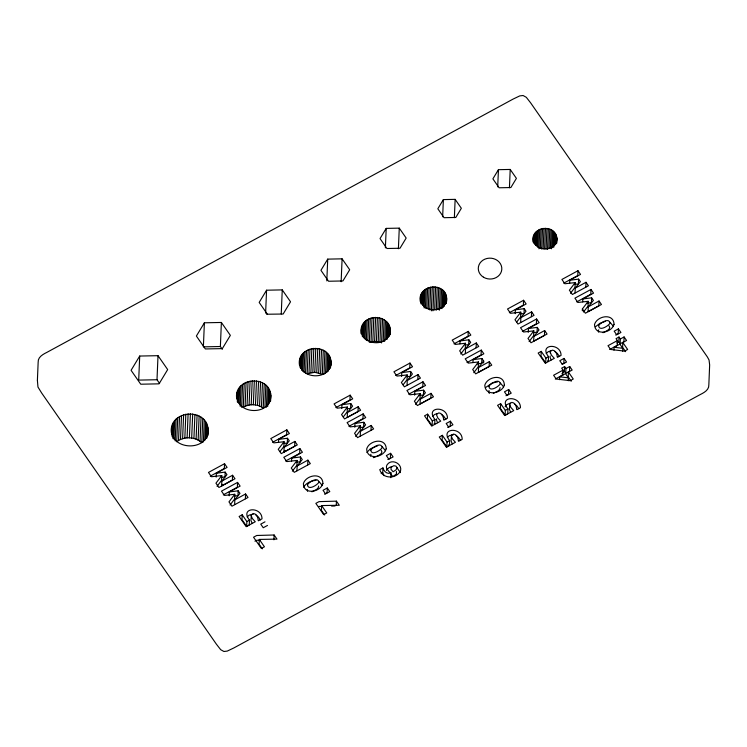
<?xml version="1.0" encoding="UTF-8"?>
<svg xmlns="http://www.w3.org/2000/svg" width="747" height="747" viewBox="0 0 747 747"><rect width="100%" height="100%" fill="white"/><g stroke="black" fill="none" stroke-linecap="round" stroke-linejoin="round"><path stroke-width="1.12" d="M171.614 428.339C169.513 450.786 208.684 452.215 208.142 429.637C207.096 407.087 168.084 409.954 171.427 432.915M236.911 394.211C234.95 415.061 271.329 416.387 270.825 395.424C269.798 374.294 233.279 377.291 236.715 398.795M299.706 360.745C297.894 379.99 331.472 381.213 331.005 361.865C329.997 342.154 295.98 345.282 299.51 365.33M420.552 297.194C419.048 313.226 447.033 314.244 446.641 298.118C445.651 281.264 416.677 284.663 420.365 301.769M533.405 237.602C532.051 252.038 557.234 252.953 556.879 238.433C555.889 222.998 529.455 226.556 533.209 242.177M139.708 356.048L131.08 370.316L140.744 384.21L159.046 383.837L167.673 369.578L158.009 355.684L139.708 356.048L138.699 380.102L157.001 379.737L159.578 383.444M157.001 379.737L158.009 355.684M171.67 434.698L171.978 426.322M172.184 434.67L172.613 424.361M172.174 436.696L172.268 434.409M172.949 436.239L173.528 422.494M172.959 438.62L173.052 436.332M173.92 439.077L174.695 420.748M175.19 440.907L176.096 419.151M177.721 417.713L176.712 441.766C183.921 436.183 194.976 436.584 201.765 442.663L202.773 418.609M178.533 440.534L179.541 416.481M180.503 439.507L181.512 415.453M182.613 438.713L183.622 414.66M184.826 438.162L185.835 414.109M187.095 437.863L188.104 413.81M189.393 437.817L190.401 413.763M191.68 438.022L192.689 413.969M193.921 438.489L194.93 414.436M196.088 439.199L197.096 415.145M198.132 440.142L199.141 416.088M204.389 322.807L196.377 336.047L205.35 348.952L222.335 348.606L230.356 335.366L221.383 322.461L204.389 322.807L203.38 346.86L220.374 346.515L222.298 349.279M200.037 441.3L201.046 417.246M203.38 441.916L204.295 420.15M204.827 440.179L205.593 421.85M206.013 438.573L206.639 423.68M206.984 437.938L207.414 425.603M207.591 435.622L207.918 427.601M207.899 435.37L208.142 429.637M220.374 346.515L221.383 322.461M216.182 477.081L216.341 473.234L227.097 467.389L224.53 463.71L208.469 472.431L211.457 476.735L221.756 475.568L221.56 480.386L217.041 486.297M221.822 481.105L232.569 475.26L232.373 480.078L221.616 485.914L221.822 481.105L226.948 474.653L225.164 472.104L216.341 473.234M224.53 463.71L224.333 468.518L210.28 476.147M225.164 472.104L224.968 476.913L221.654 477.333M229.198 495.793L229.357 491.937L240.114 486.101L237.546 482.413L221.485 491.143L224.474 495.438L234.773 494.281L234.577 499.089L230.057 505.009M236.995 398.076L237.238 392.343M237.35 401.979L237.835 390.532M238.106 402.54L238.676 388.795M234.633 504.627L234.838 499.818L239.964 493.365L238.181 490.807L229.357 491.937M239.087 403.212L239.759 387.17M240.207 406.303L241.066 385.685M237.546 482.413L237.35 487.231L223.297 494.859M238.181 490.807L237.985 495.625L234.67 496.045M241.617 407.264L242.579 384.36M244.26 383.211L243.251 407.264C249.33 403.66 257.426 403.95 263.224 407.974L264.233 383.921M245.091 406.312L246.099 382.259M242.187 514.804L241.981 519.613L246.659 526.346L249.283 524.917L249.489 520.108C239.208 507.176 262.057 506.064 262.01 518.838L258.462 520.771L258.182 520.37C258.126 517.568 256.632 513.703 253.382 513.553L251.384 514.711L251.141 515.654L252.355 518.549L255.269 521.761L246.211 526.682L239.115 516.476L242.187 514.804L246.865 521.537L246.659 526.346M247.052 405.574L248.06 381.521M249.096 405.061L250.105 381.007M245.389 498.781L245.586 493.972L234.838 499.818M251.207 404.781L252.215 380.727M253.336 404.734L254.344 380.681M255.465 404.93L256.473 380.877M251.347 515.673L250.936 520.463L252.15 523.358M257.547 405.36L258.555 381.306M259.554 406.023L260.563 381.969M261.459 406.891L262.468 382.837M265.615 313.114L266.567 290.209L282.254 289.892L290.536 301.797L283.141 314.029L266.679 314.235M259.312 539.427L264.438 546.795L261.366 548.466L253.541 537.224L256.735 535.487L274.121 534.992L276.997 539.119L259.312 539.427L259.106 544.236L262.318 548.84M264.924 406.947L265.839 385.191M266.39 407.236L267.249 386.619M267.687 406.527L268.453 388.197M268.845 403.641L269.424 389.897M269.723 401.989L270.153 391.68M270.33 400.411L270.619 393.538M270.582 401.158L270.825 395.424M281.245 313.945L282.254 289.892M273.925 539.801L274.121 534.992M278.528 442.261L278.65 439.376L289.397 433.54L286.839 429.852L270.778 438.582L273.766 442.878L284.065 441.72L283.869 446.529L279.994 451.608M284.121 447.257L294.878 441.412L294.682 446.22L283.925 452.066L284.121 447.257L289.257 440.805L287.474 438.246L278.65 439.376M286.839 429.852L286.633 434.661L272.58 442.299M287.474 438.246L287.278 443.055L283.963 443.485M291.545 460.974L291.666 458.088L302.414 452.243L299.855 448.564L283.795 457.295L286.783 461.59L297.082 460.432L296.886 465.241L292.357 471.161M299.771 364.751L300.005 359.018M300.126 367.655L300.555 357.346M300.808 368.346L301.33 355.74M296.942 470.778L297.138 465.969L302.274 459.517L300.49 456.959L291.666 458.088M301.667 370.279L302.339 354.246M302.778 371.194L303.543 352.873M299.855 448.564L299.65 453.373L285.597 461.011M300.49 456.959L300.294 461.767L296.979 462.197M304.066 372.258L304.935 351.641M305.532 373.491L306.485 350.586M308.184 349.708L307.176 373.761L314.786 372.305L322.284 374.303L323.292 350.25M308.987 373.08L309.996 349.026M310.873 372.604L311.882 348.55M307.699 464.933L307.895 460.124L297.138 465.969M312.825 372.342L313.833 348.289M314.786 372.305L315.794 348.251M316.756 372.492L317.764 348.438M318.68 372.884L319.688 348.83M320.528 373.491L321.537 349.437M326.812 280.881L327.718 259.125L342.098 258.835L349.689 269.751L342.91 280.956L328.531 281.245L320.939 270.33L327.718 259.125M323.965 374.154L324.926 351.239M325.543 373.033L326.411 352.407M326.943 372.062L327.709 353.733M321.621 505.57L326.747 512.946L323.675 514.618L315.85 503.366L319.044 501.629L336.43 501.144L339.297 505.261L321.621 505.57L321.415 510.388L324.628 514.991M328.148 371.222L328.82 355.189M329.194 369.354L329.716 356.758M330.006 367.571L330.389 358.411M330.482 368.14L330.818 360.119M330.856 365.899L331.005 361.865M327.279 487.987L329.791 491.591L325.552 493.898L323.04 490.293L327.279 487.987L327.083 492.805L324.534 494.187M341.136 281.74L342.098 258.835M336.271 504.991L336.43 501.144M341.79 408.544L341.958 404.697L352.705 398.851L350.147 395.163L334.086 403.894L337.074 408.189L347.374 407.031L347.178 411.849L343.303 416.919M347.43 412.568L347.234 417.377L357.99 411.532L358.187 406.723L347.43 412.568L352.565 406.116L350.782 403.557L341.958 404.697M350.147 395.163L349.951 399.981L335.889 407.61M350.782 403.557L350.586 408.376L347.271 408.796M354.806 427.256L354.974 423.4L365.722 417.564L363.163 413.875L347.103 422.606L350.091 426.901L360.39 425.743L360.194 430.552L355.665 436.472M361.231 333.9C357.561 311.863 394.556 312.517 390.009 334.32M361.38 333.451L361.623 327.728M361.763 333.05L362.052 326.178M362.22 336.131L362.697 324.684M362.977 337.018L363.546 323.274M363.92 338.008L364.592 321.976M360.25 436.089L360.446 431.28L365.582 424.828L363.798 422.27L354.974 423.4M365.05 339.129L365.815 320.799M363.163 413.875L362.958 418.684L348.905 426.322M366.329 340.399L367.197 319.781M363.798 422.27L363.602 427.079L359.186 427.648M367.795 340.679L368.71 318.913M370.335 318.231L369.326 342.285L374.611 341.379L379.915 342.266L380.923 318.213M371.035 341.79L372.043 317.736M372.809 341.482L373.817 317.428M371.007 430.244L371.203 425.435L360.446 431.28M374.611 341.379L375.62 317.326M376.413 341.482L377.422 317.428M378.187 341.771L379.196 317.718M385.387 247.873L386.199 228.395L399.272 228.134L406.172 238.06L400.009 248.247L386.937 248.508L380.036 238.582L386.199 228.395M381.558 342.948L382.567 318.894M383.192 341.519L384.098 319.753M384.64 341.388L385.508 320.771M386.04 339.119L386.759 321.938M387.161 339.278L387.833 323.236M388.197 337.242L388.729 324.646M384.089 475.662L382.735 472.73L382.94 467.921L379.775 469.63C382.567 479.443 397.133 479.163 400.672 470.302C401.83 463.252 391.559 458.481 387.245 464.569A5.304 4.706 2.4 0 0 386.694 468.472L389.112 471.759L390.998 472.888L390.802 477.697M389.028 335.3L389.411 326.131M389.42 336.318L390.149 330.884M389.589 334.563L389.878 327.69M389.85 334.768L390.13 329.278M398.403 248.751L399.272 228.134M390.588 453.308L393.099 456.912L388.86 459.209L386.348 455.605L390.588 453.308L390.392 458.116L387.842 459.498M401.615 376.441L401.783 372.585L412.531 366.749L409.972 363.061L393.912 371.791L396.9 376.086L407.199 374.929L406.994 379.737L403.128 384.817M407.059 385.275L407.255 380.466L412.391 374.014L410.607 371.455L401.783 372.585M409.972 363.061L409.767 367.879L395.714 375.508M410.607 371.455L410.411 376.264L407.096 376.693M414.632 395.144L414.8 391.297L425.547 385.452L422.989 381.773L406.928 390.504L409.916 394.799L420.216 393.641L420.01 398.45L415.491 404.37M420.57 301.48L420.813 295.756M417.816 379.429L418.012 374.62L407.255 380.466M420.925 303.814L421.271 294.355M421.485 303.329L421.915 293.02M422.223 304.374L422.755 291.769M423.129 305.523L423.754 290.63M420.272 399.178L420.075 403.987L430.832 398.142L431.028 393.333L420.272 399.178L425.407 392.726L423.624 390.167L414.8 391.297M424.147 307.932L424.912 289.603M425.398 308.194L426.21 288.725M422.989 381.773L422.783 386.582L408.73 394.22M426.761 308.604L427.629 287.987M423.624 390.167L423.428 394.976L419.011 395.546M428.218 309.183L429.133 287.427M429.749 309.94L430.711 287.025M431.318 310.864L432.326 286.811M427.629 414.165L427.424 418.974L432.102 425.706L432.308 420.888L427.629 414.165L424.548 415.836L431.654 426.042L440.711 421.121L437.798 417.909L436.584 415.005L436.827 414.071L438.825 412.904C442.075 413.063 443.569 416.919 443.625 419.721L443.905 420.131L447.453 418.199C447.5 405.425 424.651 406.536 434.931 419.469L434.726 424.277L434.166 423.54M432.961 310.836L433.97 286.783M434.642 309.837L435.604 286.932M436.248 310.173L437.21 287.259M437.845 309.529L438.75 287.763M442.654 216.779L443.373 199.598L455.138 199.365L461.347 208.292L455.801 217.461L444.035 217.694L437.826 208.768L443.373 199.598M439.301 310.201L440.216 288.445M440.758 308.744L441.58 289.276M442.047 308.576L442.812 290.247M443.223 307.381L443.895 291.349M444.25 306.307L444.82 292.563M445.137 304.178L445.567 293.87M445.791 303.263L446.127 295.242M446.202 303.543L446.491 296.671M446.501 301.555L446.641 298.118M446.501 301.872L446.594 299.584M442.355 435.333L442.149 440.142L446.827 446.874L449.451 445.445L449.657 440.637C439.376 427.704 462.225 426.593 462.178 439.367L458.63 441.3L458.35 440.889C458.294 438.087 456.8 434.231 453.55 434.072L451.552 435.24L451.309 436.173L452.523 439.077L455.437 442.289L446.379 447.21L439.273 437.004L442.355 435.333L447.033 442.056L446.827 446.874M454.363 217.685L455.138 199.365M450.413 421.196L452.925 424.81L448.686 427.107L446.174 423.502L450.413 421.196L450.217 426.014L447.668 427.396M451.552 435.24L451.104 440.991L452.318 443.886M459.947 343.807L460.068 340.921L470.825 335.076L468.266 331.397L452.206 340.118L455.194 344.423L465.493 343.265L465.288 348.074L460.768 353.985M465.353 353.602L465.549 348.793L470.675 342.341L468.901 339.792L460.068 340.921M468.266 331.397L468.061 336.206L454.008 343.844M468.901 339.792L468.696 344.6L465.39 345.021M472.963 362.519L473.084 359.634L483.841 353.789L481.283 350.1L465.222 358.831L468.21 363.126L478.51 361.968L478.304 366.786L473.785 372.697M476.1 347.766L476.306 342.948L465.549 348.793M478.566 367.505L478.369 372.314L489.117 366.469L489.322 361.66L478.566 367.505L483.692 361.053L481.918 358.495L473.084 359.634M481.283 350.1L481.077 354.918L467.024 362.547M481.918 358.495L481.712 363.313L477.305 363.873M483.617 362.977L483.692 361.053M497.717 186.862L498.436 169.681L510.201 169.448L516.41 178.374L510.864 187.544L499.108 187.777L492.889 178.85L498.436 169.681M509.435 187.768L510.201 169.448M500.639 403.66L500.443 408.469L505.121 415.201L507.745 413.773L507.941 408.964C497.67 396.041 520.519 394.92 520.472 407.703L516.924 409.627L516.644 409.225C516.588 406.424 515.094 402.558 511.835 402.409L509.846 403.567L509.603 404.51L510.817 407.404L513.731 410.617L504.673 415.537L497.567 405.332L500.639 403.66L505.327 410.392L505.121 415.201M508.707 389.532L511.219 393.137L506.98 395.443L504.468 391.83L508.707 389.532L508.511 394.341L505.962 395.723M509.846 403.567L509.398 409.319L510.612 412.223M515.225 313.656L515.383 309.809L526.14 303.964L523.582 300.275L507.521 309.006L510.509 313.301L520.808 312.143L520.603 316.961L516.728 322.032M520.659 322.489L520.864 317.68L525.991 311.228L524.217 308.67L515.383 309.809M523.582 300.275L523.376 305.093L509.323 312.722M524.217 308.67L524.011 313.488L520.706 313.908M528.241 332.368L528.4 328.512L539.157 322.676L536.598 318.988L520.538 327.718L523.526 332.013L533.825 330.856L533.619 335.664L529.1 341.584M533.395 242.028L533.629 236.304M533.703 243.064L534.04 235.044M534.245 243.008L534.628 233.848M531.416 316.644L531.621 311.835L520.864 317.68M534.899 244.176L535.384 232.719M535.711 245.436L536.281 231.691M536.701 245.66L537.326 230.776M533.881 336.393L533.675 341.202L544.432 335.356L544.638 330.548L533.881 336.393L539.007 329.941L537.233 327.382L528.4 328.512M537.775 247.154L538.494 229.973M538.951 248.788L539.764 229.32M536.598 318.988L536.393 323.796L522.34 331.435M540.305 248.284L541.117 228.806M537.233 327.382L537.028 332.191L533.722 332.62M541.678 249.068L542.537 228.451M543.134 248.872L544.003 228.255M544.61 248.844L545.478 228.227M541.23 351.379L541.033 356.188L545.712 362.921L545.917 358.102L541.23 351.379L538.157 353.051L545.263 363.257L554.321 358.336L551.407 355.124L550.184 352.22L550.436 351.286L552.425 350.128C555.684 350.278 557.169 354.143 557.225 356.935L557.514 357.346L561.062 355.413C561.1 342.64 538.251 343.751 548.531 356.683L548.335 361.492L547.766 360.754M546.085 248.984L546.944 228.367M547.523 249.283L548.391 228.666M548.97 248.592L549.783 229.114M550.334 248.051L551.099 229.721M551.557 248.798L552.322 230.468M552.761 247.388L553.434 231.346M553.788 247.229L554.414 232.336M554.76 244.885L555.245 233.428M550.352 353.21L550.436 351.286M555.535 243.774L555.917 234.605M556.085 243.867L556.422 235.847M556.515 243.335L556.739 237.126M556.692 243.186L556.879 238.433M559.568 379.7L559.69 376.815L565.488 373.668L568.392 377.842L568.271 380.727M555.282 379.037L562.827 374.938L563.033 370.129L561.669 368.168L564.601 366.572L565.965 368.532L565.759 373.341L569.503 371.306L569.709 366.497L565.965 368.532M564.022 358.42L566.534 362.024L562.295 364.321L559.783 360.717L564.022 358.42L563.817 363.229L562.127 364.144M565.759 373.341L564.396 371.39L564.601 366.572M569.653 283.141L569.774 280.256L580.531 274.41L577.973 270.731L561.903 279.453L564.9 283.757L575.199 282.599L574.994 287.408L570.475 293.328M569.709 366.497L572.165 370.036L568.42 372.071L568.224 376.88L571.24 381.222M575.05 292.945L575.255 288.127L580.382 281.675L578.608 279.126L569.774 280.256M577.973 270.731L577.767 275.54L563.714 283.178M578.608 279.126L578.402 283.935L575.097 284.355M582.324 310.836L582.399 308.913L588.216 301.312L577.917 302.47L574.919 298.165L590.989 289.444L593.548 293.123L582.791 298.968L582.669 301.853M585.807 287.1L586.012 282.291L575.255 288.127M588.216 301.312L588.01 306.121L583.491 312.031M588.272 306.84L588.066 311.648L598.823 305.812L599.029 300.994L588.272 306.84L593.398 300.387L591.624 297.838L582.791 298.968M590.989 289.444L590.784 294.253L576.731 301.891M591.624 297.838L591.419 302.647L587.002 303.207M613.959 350.156L614.071 347.271L619.879 344.115L622.783 348.289L622.662 351.174M620.355 338.979L624.09 336.953L623.894 341.762L620.15 343.797L620.355 338.979L618.992 337.028L616.06 338.624L617.414 340.576L617.218 345.385L609.673 349.484M618.413 328.867L620.916 332.471L616.677 334.777L614.174 331.173L618.413 328.867L618.208 333.676L615.668 335.058M620.15 343.797L618.787 341.837L618.992 337.028M624.09 336.953L626.556 340.492L622.811 342.518L622.615 347.336L625.631 351.678M307.278 489.537L307.559 491.311M598.282 331.005L598.739 329.819M436.631 418.88L436.379 419.823L437.593 422.718M550.231 356.095L549.988 357.038L551.202 359.933M389.514 334.03C384.892 347.906 360.689 344.339 361.417 329.324M505.121 406.844L506.438 404.818L510.322 403.109M370.914 454.251L370.559 456.034M489.033 390.485L488.669 392.259M266.567 290.209L259.172 302.432L267.454 314.338M303.553 487.147C306.13 483.048 311.219 480.545 316 480.396M366.861 452.458L370.26 448.872L377.721 445.744M221.756 475.568L215.948 483.178L218.936 487.483L234.997 478.752L232.569 475.26M234.773 494.281L228.965 501.891L231.953 506.186L248.013 497.465L245.586 493.972M284.065 441.72L278.257 449.33L281.245 453.625L297.306 444.904L294.878 441.412M297.082 460.432L291.274 468.042L294.262 472.337L310.322 463.616L307.895 460.124M347.374 407.031L341.566 414.641L344.554 418.936L360.614 410.215L358.187 406.723M360.39 425.743L354.582 433.353L357.57 437.649L373.631 428.927L371.203 425.435M407.199 374.929L401.391 382.539L404.379 386.834L420.44 378.113L418.012 374.62M420.216 393.641L414.408 401.251L417.396 405.546L433.456 396.825L431.028 393.333M465.493 343.265L459.676 350.866L462.673 355.17L478.734 346.44L476.306 342.948M478.51 361.968L472.692 369.578L475.69 373.873L491.75 365.152L489.322 361.66M520.808 312.143L514.991 319.753L517.988 324.049L534.049 315.327L531.621 311.835M533.825 330.856L528.008 338.466L531.005 342.761L547.065 334.04L544.638 330.548M575.199 282.599L569.382 290.2L572.379 294.505L588.44 285.774L586.012 282.291M221.616 485.914L222.895 484.308M283.925 452.066L285.205 450.45M247.136 516.924L249.246 515.103L253.214 514.225M432.578 416.284L434.689 414.454L437.303 413.614M447.304 437.453L449.414 435.622L453.382 434.754M546.178 353.499L548.289 351.669L550.913 350.829M485.737 387.441L492.208 383.024L497.427 381.941M595.443 326.775L599.934 323.32L605.537 321.303M545.917 358.102L548.531 356.683M246.865 521.537L249.489 520.108M432.308 420.888L434.931 419.469M264.98 521.845L260.74 524.142L263.243 527.746L267.482 525.449M563.033 370.129L553.602 375.246L556.226 379.018L570.213 380.671L573.257 379.018L568.42 372.071M617.414 340.576L607.993 345.702L610.616 349.465L624.604 351.127L627.648 349.475L622.811 342.518M562.444 372.445L564.396 371.39M616.835 342.901L618.787 341.837M254.932 541.164L256.529 540.296L260.012 540.193M381.157 473.589L382.735 472.73M447.033 442.056L449.657 440.637M505.327 410.392L507.941 408.964M603.025 332.695C605.238 331.5 611.914 329.24 609.01 325.823M493.319 393.361C495.588 391.932 500.238 390.914 500.06 387.572M376.068 456.716C378.225 455.651 383.967 453.317 381.194 450.264M311.891 491.815C314.16 490.396 318.81 489.378 318.642 486.036M373.276 457.65L375.199 457.127M390.998 472.888C387.263 474.634 383.79 471.376 382.94 467.921M391.97 466.595L389.355 467.454L387.049 469.377A5.304 4.706 2.4 0 0 386.488 470.451M318.838 506.447L322.321 506.345M331.593 506.083L335.067 505.98M614.071 347.271L622.783 348.289M559.69 376.815L568.392 377.842M554.974 351.613L557.383 353.499L559.475 356.478M514.384 403.894L516.793 405.78L518.885 408.758M441.365 414.398L443.774 416.284L445.866 419.263M456.09 435.566L458.499 437.453L460.591 440.431M255.922 515.038L258.331 516.924L260.423 519.903M609.982 322.246L613.343 326.28M500.275 382.912L503.637 386.946M382.165 446.687L385.517 450.712M318.857 481.367L322.209 485.401M397.068 467.883L400.411 472.627M488.977 392.847L489.434 393.361M448.891 444.708L449.451 445.445M599.029 300.994L601.456 304.487L585.387 313.217L582.399 308.913M561.921 373.631L562.827 374.938M390.737 474.028L392.885 476.595L396.461 473.971L396.424 471.534M598.375 331.593L598.683 332.182M37.397 380.344L37.966 387.039L41.627 392.969L216.387 644.175L220.682 649.685L223.923 651.487L227.247 651.095L233.848 647.948L700.247 394.556C704.197 392.614 709.239 389.803 708.847 384.696L709.65 364.9L709.034 359.961L707.372 356.945L530.613 102.825L526.318 97.315L523.077 95.513L519.753 95.905L513.152 99.052L46.753 352.444C42.803 354.386 37.761 357.197 38.153 362.304L37.397 380.344M397.021 467.594L396.097 469.844L393.09 471.777L390.933 469.219L391.195 467.174L393.837 465.708L395.975 466.109L397.021 467.594M307.475 484.719C307.941 490.854 316.999 485.261 318.801 482.413C318.381 476.315 309.258 481.899 307.475 484.719M370.783 450.039C371.25 456.165 380.307 450.572 382.109 447.724C381.689 441.626 372.566 447.21 370.783 450.039M488.902 386.264C489.36 392.39 498.426 386.797 500.219 383.949C499.808 377.851 490.676 383.435 488.902 386.264M598.608 325.599C599.066 331.724 608.133 326.14 609.926 323.283C609.505 317.195 600.383 322.769 598.608 325.599M322.928 483.458C320.528 492.198 303.674 495.317 303.385 483.664C305.822 474.952 322.592 471.805 322.928 483.458M386.236 448.77C383.837 457.509 366.982 460.628 366.693 448.975C369.13 440.263 385.9 437.116 386.236 448.77M504.356 385.004C501.947 393.734 485.102 396.853 484.803 385.2C487.249 376.488 504.02 373.341 504.356 385.004M614.053 324.338C611.653 333.078 594.799 336.197 594.509 324.543C596.946 315.822 613.717 312.676 614.053 324.338M483.449 277.184A11.775 10.449 2.4 0 0 501.788 269.452A11.775 10.449 2.4 0 0 484.915 259.144A11.775 10.449 2.4 0 0 483.449 277.184"/></g></svg>
